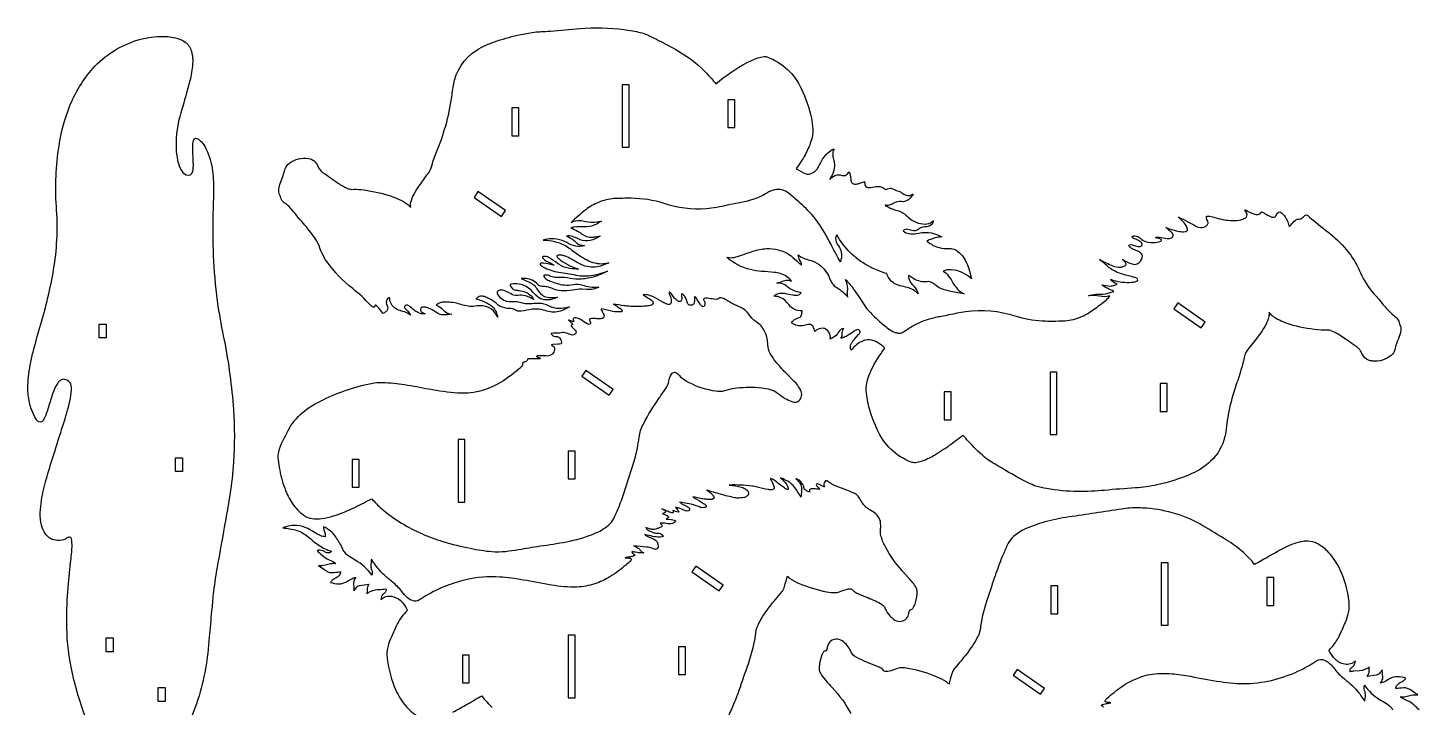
# Model space of a CAD drawing. Extents: x -154 to 462, y -505 to 129.
# Drawn here: x -154 to 447, y -165 to 129 of the extents above; entities that cross this region are included whole.
import ezdxf

# ---------------------------------------------------------------- set-up
doc = ezdxf.new("R2010")
doc.units = 0
doc.header["$MEASUREMENT"] = 0
doc.layers.get('0').update_dxf_attribs({"linetype": 'CONTINUOUS'})

msp = doc.modelspace()

# ---------------------------------------------------------------- linework, layer by layer
for points in [[(164.9, 56.82, -0.077275), (154.26, 53.04), (148.33, 51.9, -0.037211), (139.12, 50.39, -0.100791), (121.02, 52.67, 0.073926), (106.79, 54.9, 0.014815), (99.44, 54.75, 0.08555), (92.69, 53.15, 0.065025), (87.12, 49.96, 0.022769), (83.87, 47.25, 0.003792), (80.76, 44.37, -0.153813), (84.67, 45.33, -0.028229), (86.99, 44.87, 0.071232), (91.97, 44.72, 0.020928), (93.95, 45.01, -0.040647), (90.55, 43.25, -0.109795), (86.53, 42.61, 0.04221), (82.15, 42.45, 0.020819), (80.7, 42.2, -0.007199), (83.6, 40.75, -0.046741), (85.63, 39.36, 0.182794), (89.91, 38.11, 0.035893), (91.98, 38.36, -0.010618), (93.35, 38.56, -0.094366), (88.97, 36.65, -0.134216), (84.76, 36.98, -0.0481), (82.72, 37.89, 0.081373), (80.07, 38.66, 0.071339), (78.77, 38.58, -0.12239), (82.66, 36.04, 0.161252), (85.58, 34.58, 0.02722), (86.62, 34.45, -0.114236), (82.78, 34.22, -0.083936), (78.97, 35.79, 0.174209), (70.11, 37.15, 0.014918), (68.7, 36.87, -0.044532), (73.68, 36.24, -0.088665), (79.9, 33.42, -0.022846), (82.35, 31.63, 0.054683), (88.48, 27.84, 0.146721), (95.75, 26.77, 0.029606), (97.12, 27.07, -0.064796), (92.17, 25.31, -0.167337), (85.04, 26.34, -0.005485), (80.89, 28.61, 0.024123), (78.27, 29.85, 0.033176), (76.9, 30.28, 0.089013), (75.12, 30.31, 0.170089), (74.67, 30.08, 0.22192), (74.65, 29.87, 0.137399), (75.31, 28.91, 0.055243), (79.39, 26.22, 0.041568), (82.82, 24.68, 0.022846), (84.03, 24.33, -0.037139), (80.12, 24.55, -0.110021), (75.59, 26.34, -0.005212), (72.08, 28.73, 0.048123), (70.52, 29.61, 0.114774), (69.34, 29.77, 0.03862), (68.69, 29.69, 0.313509), (68.4, 29.31, 0.171431), (68.47, 29.13, 0.089671), (70.21, 27.72, 0.010374), (73.23, 26.2, -0.081593), (73.42, 26.07, -0.035593), (72.43, 26.21, 0.01952), (68.92, 26.85, 0.070539), (67.64, 26.8, 0.451869), (67.42, 26.26, 0.097076), (67.58, 26.03, 0.058781), (68.73, 25.2, 0.081463), (75.55, 22.99, -0.022248), (82.86, 21.7, 0.093939), (90.18, 21.66, 0.024569), (93.37, 22.39, 0.010847), (96.5, 23.35, -0.020157), (91.73, 21.28, -0.066469), (86.04, 20.05, -0.065792), (82.87, 19.98, 0.003042), (77.78, 20.61, 0.042274), (74.28, 20.64, -0.059957), (73.14, 20.81, -0.015693), (71.15, 21.49, 0.11635), (69.44, 21.71, 0.453904), (68.98, 21.07, 0.163726), (70.27, 19.8, 0.04224), (72.32, 18.91, 0.007247), (75.28, 17.94, 0.130182), (82.54, 17.76, -0.122056), (85.32, 17.51, 0.098808), (92.8, 16.51, -0.125399), (87.61, 15.45), (85.41, 15.58, 0.060326), (81.47, 15.19, -0.062485), (76.43, 14.88, -0.087563), (72.8, 15.85, 0.017569), (71.03, 16.47, 0.074366), (68.91, 16.72, -0.20073), (66.34, 17.71, 0.199223), (61.31, 20.18, 0.024896), (59.15, 20.23), (62.7, 18.66, -0.17639), (66.28, 15.29, 0.083701), (68.21, 13.14, 0.115067), (70.56, 12.16, 0.07122), (73.53, 12.03, 0.016131), (74.95, 12.17, -0.138566), (69.65, 10.99, -0.11634), (66.99, 11.82, -0.033733), (66.55, 12.14, -0.036095), (63.46, 15.16, 0.161002), (58.27, 17.82, 0.088956), (55, 17.83, 0.112838), (54.45, 17.55, 0.147491), (54.56, 16.92, 0.23616), (56.76, 15.26, 0.023665), (58.33, 15.05, -0.043302), (61.09, 14.36, -0.097684), (63, 13.14, -0.049839), (64.71, 11.15, 0.054867), (61.03, 12.72, 0.108319), (57.75, 12.89, -0.140495), (55.46, 13.24, -0.008789), (53.06, 14.53, 0.096641), (50.47, 15.22, 0.218382), (48.92, 14.55, 0.249625), (48.82, 13.84, 0.156745), (50.63, 11.53, 0.184598), (55.3, 10.29, -0.120437), (59.67, 9.69, 0.077319), (62.17, 9.37, 0.014914), (65.78, 9.59, -0.112337), (70.06, 8.95, -0.009591), (72.24, 7.97, 0.115371), (76.57, 7.4, 0.044111), (80.03, 8.01, -0.032921), (76.91, 6.39, -0.076833), (73.96, 5.68, -0.070617), (71.11, 5.98, 0.004981), (67.93, 6.78, 0.087094), (64.02, 6.94, 0.010336), (59.25, 6.1, -0.089414), (57.62, 6.17, -0.093193), (56.8, 6.58, 0.145169), (54.9, 7.25, -0.019485), (53.29, 7.33, -0.055719), (50.23, 8.14, -0.092853), (49.27, 8.76, 0.075394), (45.29, 11.53, 0.034624), (43.31, 12.41, 0.104031), (41.67, 12.59, 0.128661), (40.58, 12.12, -0.006483), (39.61, 11.39, -0.050938), (44.12, 9.85, -0.075697), (46.78, 8.04, -0.095698), (48.32, 5.81, -0.044226), (49.07, 3.57, 0.062785), (47.18, 6.3, 0.162096), (43.31, 8.31, 0.082225), (40.04, 8.36, -0.048465), (37.05, 8.19, -0.055974), (34.03, 8.77, 0.047965), (28.22, 10.01, 0.063583), (24.99, 9.94, 0.102623), (23.01, 9.15, 0.044404), (22.48, 8.69, -0.129064), (24.85, 7.32, -0.004692), (25.87, 6.28, 0.150716), (29.18, 4.78, -0.037771), (25.44, 4.5, -0.131228), (23.04, 5.19, 0.045153), (19.89, 7.1, 0.046271), (17.79, 7.84, 0.121482), (16.44, 7.83, 0.561306), (15.98, 6.01, 0.081253), (16.61, 5.51, 0.031173), (17.68, 4.98, -0.164332), (14.54, 5.53, -0.051963), (12.88, 6.61, -0.026721), (10.9, 8.24, 0.141452), (9.8, 8.78, 0.222824), (8.98, 8.37, 0.170388), (8.7, 7.88, 0.213865), (8.88, 7.41, 0.041939), (9.56, 6.76, -0.045973), (10.93, 5.14, -0.030051), (11.33, 4.45, 0.085568), (8.73, 5.78, 0.0105), (6.21, 6.55, -0.123432), (4.13, 7.88, -0.173002), (2.42, 11.16, 0.019325), (2.31, 11.91, 0.281839), (2.16, 11.88, 0.405111), (0.98, 8.98, -0.036902), (1.39, 8.1, -0.104585), (1.47, 7.1, -0.18404), (0.7, 5.9, -0.03475), (-0.41, 5.14, 0.003764), (-2.76, 7.9, 0.014501), (-3.6, 8.78, 0.596695), (-3.99, 8.65, -0.128211), (-4.33, 7.9, 0.054321), (-4.87, 7.82, -0.101634), (-5.22, 8.07, -0.025411), (-6.16, 8.95, 0.041596), (-13.65, 15.86, -0.073389), (-24.73, 27.43, -0.040639), (-26.98, 31.31, -0.024731), (-28.02, 34.01, 0.062623), (-30.16, 37.96, 0.02328), (-34.89, 43.98, -0.005827), (-40.53, 50.64, 0.08364), (-43.21, 52.97, -0.157935), (-44.67, 54.94, 0.038349), (-45.44, 57.08, -0.096081), (-45.63, 58.34, -0.073742), (-45.14, 60.83), (-43.69, 64.79, 0.018659), (-42.96, 67.4, -0.162701), (-40.86, 70.21, -0.189484), (-32.81, 72.16, -0.261299), (-28.75, 68.83, 0.148558), (-26.64, 66.11, -0.00352), (-20.2, 61.59, 0.046817), (-15.85, 59.17, 0.088085), (-13.95, 58.74, -0.042163), (-10.13, 58.69, -0.043741), (1.48, 56.31, -0.024565), (6.17, 54.58, -0.048788), (9.79, 52.54, -0.059356), (11.43, 51, -0.108501), (11.72, 53.99, -0.060466), (13.36, 57.57, -0.028692), (15.76, 61.21, 0.009413), (19.36, 66.25, 0.100813), (20.85, 69.96, -0.035893), (21.89, 73.05, 0.031511), (26.12, 84.74, 0.037806), (28.96, 97.14, -0.003205), (29.88, 103.71, -0.216015), (39.81, 118.79, -0.069912), (48.82, 122.95, -0.021328), (59.07, 125.7, -0.023565), (65.66, 126.78, -0.013168), (67.66, 126.94, 0.00522), (71.88, 127.19, 0.003527), (84.52, 128.22, -0.053417), (103.72, 127.87, -0.025899), (110.85, 126.54, -0.055993), (114.88, 125.04, 0.001003), (122.32, 121.24, -0.031462), (131.98, 115.4, -0.060575), (141.44, 106.65, -0.010754), (143.33, 104.36, -0.046883), (156.88, 113.57, -0.04869), (162.19, 115.79, -0.081642), (164.89, 116.12, -0.063611), (165.57, 116, -0.198631), (180.32, 102.34, -0.058116), (184.69, 89.57, -0.035838), (185.3, 84.8, -0.089662), (184.48, 79.39, -0.045121), (181.96, 73.74, -0.036666), (178.03, 67.65, -0.023452), (179.23, 67.06), (181.27, 65.9, 0.222851), (184.52, 65.58, 0.14607), (186.88, 67.19, 0.054906), (187.77, 68.49, -0.012896), (189.52, 71.75, -0.13922), (194.46, 76.35, 0.158009), (193.97, 72.86, 0.009092), (194.46, 70.74, -0.050118), (194.65, 68.61, -0.097258), (193.91, 65.6, -0.051434), (192.46, 63.02, -0.089847), (195.09, 64.83, -0.183826), (197.85, 64.82, 0.243257), (199.74, 65.02, 0.081981), (200.97, 66.38, -0.071601), (201.45, 64.92, -0.007841), (201.76, 62.72, 0.156826), (202.33, 61.44, 0.125151), (202.88, 61.13, 0.111513), (204.41, 61.13, 0.051623), (206.08, 61.59, -0.00363), (207.7, 62.2, 0.106501), (208, 60.43, 0.164747), (208.66, 59.74, 0.150423), (210.38, 59.62, -0.041161), (213.56, 60.02, -0.200367), (216.6, 58.73, -0.054456), (218.68, 59.21, -0.131571), (220.32, 58.89, 0.027432), (221.38, 58.25, 0.053604), (222.45, 57.93, -0.084801), (223.77, 57.24, 0.083777), (225.71, 56.19, 0.174385), (227.87, 56.35, 0.042347), (228.65, 56.76, -0.089339), (226.85, 54.41, -0.210001), (223.65, 53.46, 0.161804), (220.07, 52.65, -0.093831), (218.28, 51.9, -0.090753), (216.52, 51.96, 0.09816), (221.76, 49.66, -0.144594), (226.56, 46.68, 0.181324), (233.85, 43.75, 0.170319), (236.81, 44.75, 0.052754), (237.4, 45.35, -0.34699), (235.58, 42.86, -0.049245), (233.54, 42.51, 0.025747), (232.24, 42.26, 0.13046), (231.02, 41.52, -0.248853), (228.12, 40.93), (226.45, 41.47, 0.302176), (224.37, 40.81, 0.155179), (226.93, 39.63, 0.065991), (229.31, 39.61, 0.003016), (232.57, 40.07, -0.117264), (237.87, 39.57, -0.039128), (241.14, 38.18, 0.029064), (238.22, 37.8, 0.036436), (236.64, 37.3, -0.008261), (234.59, 36.5, 0.08934), (238.79, 33.9, 0.101551), (243.27, 33.27, -0.036446), (245.44, 33.09, -0.14709), (248.75, 31.37, -0.071767), (250.73, 28.87, -0.069511), (253.14, 23.11, -0.024176), (253.84, 20.09, 0.181871), (245.12, 24.03, 0.107613), (241.72, 23.47, -0.093873), (244.03, 21.31, -0.029264), (246.03, 18.12, 0.074595), (248.63, 14.92, 0.069588), (250.67, 13.61, -0.013197), (244.07, 14.85, -0.024847), (241.28, 15.65, -0.079635), (238.79, 17.1, 0.043114), (237.19, 18.16, 0.024478), (235.45, 18.99, -0.173856), (229.73, 19.73, -0.039348), (226.61, 21.59, 0.210702), (228.3, 17.67, -0.10802), (230.54, 14.43, -0.030355), (230.78, 13.68, 0.121798), (226.17, 16.35, 0.015101), (222.98, 17.12, -0.06159), (220.66, 18, -0.122919), (218.35, 20.22, -0.053842), (217.23, 22.37, -0.02975), (211.33, 24.62, -0.139378), (196.88, 37.12, -0.01452), (195.62, 39.13, 0.242159), (195.44, 35.96, 0.052672), (196.39, 34.31, -0.204706), (197.53, 28.71, -0.029344), (197.21, 27.41, -0.01076), (193.57, 34.19, 0.005037), (190.34, 40.16, 0.061632), (183.88, 48.86, 0.031167), (177.57, 54.85, 0.004506), (174.83, 57.12, 0.22692), (168.74, 58.55, 0.063206), (166.76, 57.91, 0.010826)], [(228.82, -0.07, -0.060024), (236.33, 2.95, -0.026905), (241.62, 4.12, 0.006897), (248.62, 5.52, -0.11844), (270.24, 4.82, -0.007857), (274.16, 3.63, 0.061216), (285.97, 1.87, 0.012749), (289.01, 1.84, 0.008183), (294.34, 2, 0.089349), (301.41, 3.75, 0.051451), (305.79, 6.21, 0.005475), (310.96, 9.94, 0.04622), (313.09, 11.94, 0.026546), (313.72, 12.77, -0.139855), (309.3, 12.58, 0.096416), (304.43, 12.8, -0.049389), (307.52, 13.41, -0.020222), (309.81, 13.46, 0.067289), (313.46, 14.02, 0.014755), (315.39, 14.66, 0.058169), (314.82, 14.99, -0.039004), (311.79, 16.42, -0.043862), (310.22, 17.57, 0.065993), (313.76, 16.99, 0.087476), (315.87, 17.34, 0.025119), (316.87, 17.74, -0.067805), (314.58, 19.28, -0.031887), (313.94, 19.94, 0.018933), (316.22, 19.21, 0.088966), (324, 18.7, 0.05601), (325.31, 19.07, 0.243836), (325.8, 19.61, 0.265565), (325.51, 20.2, 0.077446), (324.41, 20.72, -0.005665), (319.3, 22.05, -0.069675), (314.15, 24.39, -0.023655), (313.44, 24.92, -0.004476), (309.29, 28.48, 0.043569), (314.99, 25.74, 0.087447), (318.18, 25.15, 0.146581), (320.51, 25.9, 0.170707), (320.76, 26.34, 0.114467), (320.73, 26.57, 0.107319), (320, 27.6, -0.04766), (319.15, 28.53, 0.066227), (323.31, 26.53, 0.174071), (325.54, 26.57, 0.214738), (327.74, 29.33, 0.288221), (326.98, 31.35, 0.073325), (326.07, 31.91, -0.014117), (323.84, 32.83, -0.085914), (322.27, 33.92, -0.162588), (321.98, 34.48, -0.318745), (322.21, 34.81, -0.128668), (323.32, 34.79, 0.008318), (325.36, 34.15, 0.159993), (327.21, 34.28, 0.2165), (327.65, 34.8, 0.2165), (327.54, 35.47, 0.132081), (326.6, 36.4, 0.032329), (324.35, 37.41, -0.154477), (323.43, 38.16, -0.348708), (323.53, 38.51, -0.119073), (323.89, 38.66, -0.186777), (326.43, 37.99, -0.02424), (327.5, 37.1, 0.130276), (330.28, 35.95, 0.086555), (334.73, 36.03, 0.079177), (335.8, 36.43, 0.209395), (336.05, 36.76, 0.239368), (335.91, 37.03, 0.058866), (335.3, 37.36, 0.019507), (333.69, 37.83, -0.098528), (333.43, 37.96, -0.344696), (333.45, 38.02, -0.099099), (335.05, 38.07, 0.019901), (338.53, 37.56, 0.117073), (340.38, 37.81, 0.234639), (341.1, 38.7, 0.197123), (340.82, 39.65, 0.052399), (339.93, 40.62, 0.007678), (337.94, 42.27, 0.04953), (343.84, 40.58, 0.071504), (346.23, 40.49, 0.145696), (347.05, 40.82, 0.235866), (347.26, 41.56, 0.09077), (346.59, 43.27, 0.066468), (345.06, 45.21, 0.028314), (343.21, 46.82, -0.020164), (347.46, 44.79, 0.00905), (350.84, 42.92, 0.140381), (353.77, 42.32, 0.218804), (356.01, 43.63, 0.068975), (356.21, 44.05, 0.15262), (356.24, 44.33, -0.004455), (355.54, 46.28, -0.221828), (355.58, 47.06, -0.196113), (355.98, 47.22, -0.064343), (356.92, 47.14, -0.026667), (359.18, 46.54, 0.066542), (366.89, 45.27, 0.058194), (370.3, 45.59, 0.066773), (372.17, 46.33, 0.053432), (372.74, 46.77, 0.231168), (373.03, 47.86, 0.102203), (372.19, 49.62, -0.134893), (372.08, 49.91), (372.11, 49.93, -0.090673), (372.47, 49.8, 0.059624), (375.95, 48.17, 0.067075), (377.78, 47.89, 0.123993), (378.77, 48.2, 0.247417), (379.13, 48.99, -0.229889), (379.17, 49.07, -0.229889), (379.26, 49.1, -0.072169), (380.65, 48.37, 0.037548), (383.22, 46.97, 0.069865), (384.38, 46.69, 0.294519), (385.55, 47.36, -0.04308), (386.44, 48.8, -0.401215), (387.44, 48.94, -0.145711), (390.41, 45.24, -0.036201), (391.17, 43.06, 0.159044), (391.37, 42.75, 0.243184), (391.43, 42.76, 0.068466), (391.93, 43.26, -0.050308), (393.81, 45.36, -0.146785), (395.09, 45.95, 0.090196), (396.05, 46, 0.075969), (396.55, 46.23, 0.029519), (398.01, 47.41, -0.17636), (398.8, 47.72, -0.128248), (399.15, 47.6, 0.015214), (406.97, 41.17, -0.007968), (411, 37.84, -0.064925), (418.68, 29.07, -0.042601), (422.09, 22.68, 0.082686), (427.92, 13.65, -0.012009), (431.93, 8.89, 0.024761), (435.3, 5.25, 0.033993), (437.38, 3.53, -0.154704), (438.6, 1.73, 0.043632), (439.38, -0.42, -0.080145), (439.54, -1.52, -0.081761), (438.96, -4.34, -0.001832), (437.65, -7.93, 0.030208), (436.9, -10.62, -0.139873), (435.37, -12.99, -0.111014), (431.64, -15, -0.105465), (427.21, -15.48, -0.054794), (425.54, -15.07, -0.174306), (422.92, -12.62, 0.010466), (422.14, -11.04, 0.083938), (421.39, -10.09, 0.019196), (420.15, -9.11, 0.002911), (416.88, -6.86, 0.030588), (411.78, -3.47, 0.052568), (408.91, -2.21, 0.10082), (407.44, -2.08, -0.042068), (405.08, -2.12, -0.043879), (392.95, -0.01, -0.046563), (386.22, 2.56, -0.052273), (384.04, 4.03, -0.0785), (382.67, 5.69, -0.062835), (382.48, 3.91, -0.062242), (381.28, 0.49, -0.042795), (379.01, -3.22, -0.010913), (374.32, -9.22, 0.039162), (372.58, -11.74, 0.086462), (371.85, -13.86, -0.02138), (370.18, -20.07, -0.003614), (367.77, -27.49, 0.033184), (364.91, -38.63, 0.013673), (364.18, -43.65, -0.018991), (363.46, -48.05, -0.153249), (357.28, -58.74, -0.086144), (349.22, -64.06, -0.048038), (334.14, -68.98, -0.039046), (324.72, -70.26, 0.008145), (311.45, -71.33, -0.020962), (299.83, -71.83, -0.042897), (286.39, -70.55, -0.018722), (281.75, -69.48, -0.048142), (278.45, -68.09, -0.019077), (268.95, -62.87, 0.001032), (262.46, -59.06, -0.043197), (259.53, -56.95, -0.030113), (252.49, -50.05, -0.012571), (250.36, -47.55, -0.002815), (244.32, -52.01, -0.021314), (237.48, -56.42, -0.047162), (232.19, -58.87, -0.050786), (229.76, -59.39, -0.052064), (228.52, -59.34, -0.046848), (227.89, -59.18, -0.198745), (213.1, -45.02, -0.010922), (210.74, -38.98, -0.041752), (208.73, -31.29, -0.038533), (208.41, -27.19, -0.085414), (209.5, -21.89, -0.063073), (214.79, -12.13, -0.013881), (216.44, -9.93, 0.07033), (213.32, -7.39, 0.106415), (209.86, -6.31, 0.137204), (206.21, -7.1, 0.070326), (203.69, -8.85, 0.03528), (201.85, -10.8, -0.214482), (201.8, -8.31, -0.056294), (202.42, -7.17, -0.029293), (203.24, -6.11), (205.11, -4.03, 0.095739), (205.76, -2.98, 0.361508), (205.38, -2.11, 0.062296), (204.77, -1.86, 0.097329), (203.24, -2.53, -0.015363), (200.18, -4.51, -0.055436), (198.1, -5.39, -0.027), (197.4, -5.55, 0.229076), (198.02, -3.69, -0.20886), (198.66, -1.4, 0.204583), (196.77, -2.44, -0.01701), (195.83, -3.83, -0.107431), (193.68, -5.5, -0.022426), (192.78, -5.91, 0.218715), (192.29, -3.02, 0.242778), (189.42, -1.26, 0.171232), (186.8, -2.15, 0.034254), (186.16, -2.69, 0.081289), (185.38, -0.51, 0.25792), (183.96, 0.39, 0.078083), (182.67, 0.22, -0.053326), (180.15, -0.22, -0.16523), (176.11, 1.06, -0.175657), (178.01, 2.82, 0.005145), (179.37, 3.33, 0.236793), (180.48, 4.66, 0.068717), (180.63, 6.27, -0.102193), (177.37, 6.88, -0.091661), (175.67, 8.05, -0.024354), (174.09, 9.9, 0.156728), (170.46, 12.29, 0.053509), (168.49, 12.66, -0.192673), (171.84, 13.89, -0.043553), (173.32, 13.78, -0.010002), (176.63, 13.13, 0.086102), (178.69, 13.04, 0.218087), (180.26, 14.08, -0.046167), (176.88, 15.06, -0.090848), (173.81, 17.05, 0.149532), (171.24, 18.18, 0.026028), (169.78, 18.29, 0.07783), (172.59, 19.21, -0.161023), (175.01, 19.45, -0.037766), (176.14, 19.11, 0.165958), (171.24, 22.35, 0.039609), (168.61, 22.87, 0.008312), (163.12, 23.32, -0.030816), (158.33, 24.06, -0.124774), (148.08, 29.46, 0.102599), (150.44, 29.27, 0.05696), (153.56, 30, -0.005446), (159.35, 32.03, -0.063267), (165.33, 33.18, -0.07925), (170.36, 32.6, -0.027942), (173.3, 31.6, -0.072777), (175.87, 30.02, -0.014963), (179.12, 27.17, 0.011762), (180.44, 26.05, 0.165033), (179.84, 27.89, -0.068669), (179.11, 29.68, -0.044831), (179.02, 30.49, 0.102565), (181.36, 29, 0.031077), (183.95, 28.17, -0.08323), (188, 26.34, -0.090544), (190.84, 23.42, -0.04834), (192.54, 20.4), (193.23, 18.78, 0.111776), (194.6, 17.13, 0.01406), (196.91, 15.48, -0.0413), (199.52, 13.31, -0.027196), (200.48, 12.21, -0.080142), (200.4, 15.55, 0.081198), (200.15, 17.58, 0.019253), (199.42, 19.83, -0.036203), (203.37, 15.05, -0.018061), (207.73, 8.4, 0.066101), (209.76, 5.96, 0.010585), (214.3, 1.53, 0.032776), (218.61, -1.9, 0.067084), (221.25, -3.2, 0.097391), (223.15, -3.38, 0.105543), (224.47, -2.85, -0.019666)], [(60.71, -15.89, 0.082345), (59.94, -16.15, 0.086341), (59.74, -16.33, -0.03195), (59.82, -16.89, -0.15054), (59.45, -17.74, -0.059846), (58.45, -18.73, -0.050654), (49.01, -25.44, -0.142312), (31.88, -29.33, -0.026048), (19.32, -27.63, 0.005153), (8.79, -25.71, 0.031575), (-0.66, -24.84, 0.046782), (-5.63, -25.22, 0.071025), (-27.94, -33, 0.057472), (-36.53, -38.84, 0.060882), (-40.37, -43.22, 0.028586), (-41.13, -44.54, -0.003012), (-44.51, -51.16, 0.097685), (-45.96, -56.04, 0.045518), (-45.9, -58.08, 0.005908), (-45.19, -62.58, 0.047138), (-42.63, -71.48, 0.055653), (-39.27, -77.66, 0.102248), (-33.99, -82.56, 0.115963), (-30.15, -83.65, 0.053288), (-27.2, -83.54, 0.043687), (-22.01, -82.39, 0.039482), (-12.71, -78.67, 0.006056), (-5.38, -74.92, 0.048261), (-1.23, -79.21, 0.043376), (7.53, -85.49, 0.064583), (25.35, -93.42, 0.027031), (37.26, -96.35, 0.032606), (46.53, -97.78, 0.043967), (52.41, -97.68, 0.013078), (58, -96.89, -0.004053), (67.4, -95.36, 0.015326), (78.78, -93.56, 0.044972), (90.68, -90.07, 0.076826), (96.9, -86.44, 0.093593), (99.27, -83.44, 0.007772), (101.53, -78.34, 0.018314), (104.07, -71.31, 0.001774), (107.51, -60.52, 0.02484), (109.45, -53.09, 0.018656), (110.17, -48.43, -0.086151), (112.05, -42.65, -0.031181), (118.93, -31.38, -0.020224), (121.8, -27.29, 0.105478), (123.02, -24.08, -0.085597), (124.15, -21.05, -0.14193), (125.01, -20.33, -0.198388), (126.19, -20.48, -0.049809), (126.65, -20.79, -0.019512), (127.93, -22.05, 0.068605), (131.7, -24.66, 0.088386), (143.37, -28.33, 0.043529), (146.24, -28.4, 0.070038), (148.36, -27.88, -0.049937), (152.42, -27.07, -0.059276), (163.22, -26.99, -0.03501), (166.87, -27.71, -0.088536), (170.06, -29.28, 0.016445), (173.32, -31.56, 0.04828), (176.2, -32.97, 0.121653), (178.21, -33.18, 0.229564), (180.07, -31.68, 0.183065), (180.38, -29.11, 0.0741), (179.66, -27.32, 0.059793), (177.41, -24.37), (173.5, -20.46, -0.021301), (169.31, -15.74, -0.039028), (166.9, -12.11, -0.112701), (165.84, -8.46, 0.094458), (164.74, -3.08, 0.125859), (161.45, 1.13, 0.014312), (159.9, 2.21, -0.049645), (158.99, 3.07), (157.06, 5.52, 0.144458), (152.72, 8.32, -0.031789), (150.95, 9.14, -0.003191), (147.52, 11.13, 0.05546), (145.7, 11.9, 0.160501), (144.94, 11.84, 0.061987), (144.51, 11.48, -0.147627), (143.85, 11.24, -0.070873), (142.47, 11.27, 0.014596), (139.61, 11.71, 0.094941), (138.28, 11.55, 0.390917), (138.07, 11.09, 0.008493), (138.5, 10.3, -0.202589), (138.5, 8.51, -0.083427), (138.24, 8.11, -0.345496), (137.58, 8.09, -0.091209), (136.54, 9.19, -0.016832), (134.96, 11.69, 0.075832), (134.4, 12.35), (134.31, 12.39, 0.233552), (134.24, 12.36, 0.124737), (134.16, 12.13), (134.1, 10.52, -0.059935), (133.84, 9.36, -0.25689), (133.08, 8.78, -0.058485), (132.19, 8.69, -0.249686), (131.28, 9.32, -0.068745), (130.83, 10.61, 0.066175), (129.97, 12.45, 0.04358), (129.09, 13.39, 0.060807), (128.74, 13.64, 0.472878), (128.47, 13.46, 0.075649), (128.47, 13.23, -0.09495), (128.58, 10.97, -0.42237), (127.38, 10.26, -0.105338), (126.17, 11.1, -0.032003), (125.56, 11.77), (123.99, 13.78, 0.093521), (123.45, 14.26), (123.31, 14.31, 0.369649), (123.2, 14.26, 0.174259), (123.25, 13.68, -0.047028), (124.05, 11.26, -0.116147), (124.03, 9.85, -0.11153), (123.61, 9.12, -0.202069), (122.99, 8.96, -0.084558), (122.27, 9.12, -0.053131), (120.42, 10.02, 0.015004), (116.38, 12.26, 0.062945), (113.65, 13.15, 0.053592), (112.06, 13.25, 0.319479), (111.96, 13.17, 0.319479), (112.01, 13.05, 0.048027), (113.38, 12.26, -0.04057), (115.48, 10.9, -0.106961), (116.2, 10, -0.328241), (115.98, 9.09, -0.125666), (115.43, 8.77, -0.067799), (113.36, 8.32, -0.03762), (105.83, 8.24, -0.012315), (103.87, 8.44, -0.007331), (98.99, 9.2, -0.035142), (101.83, 7.44, -0.057449), (102.76, 6.54, -0.469217), (102.6, 5.89, -0.116414), (102.36, 5.81, -0.064152), (98.88, 6.04, -0.0102), (93.98, 7.07, 0.204969), (93.76, 7.03, 0.222352), (93.89, 6.5, -0.036978), (94.87, 4.72, -0.170886), (94.98, 3.63, -0.225008), (94.33, 3, -0.100037), (92.54, 2.8, 0.010378), (90.11, 2.94, 0.080012), (89.01, 2.78, 0.384132), (88.76, 2.33, 0.117039), (89.1, 1.61, -0.171824), (89.2, 0.81, -0.34074), (88.53, 0.4, -0.109843), (87.76, 0.64, -0.018226), (84.85, 2.52, 0.052653), (83.57, 3.13, 0.102638), (82.28, 3.24, 0.562249), (81.89, 2.02, -0.372339), (81.91, 1.63, -0.200858), (81.8, 1.59, -0.106497), (81.12, 1.75, 0.020512), (80.26, 2.08, 0.103659), (79.64, 2.28, 0.083411), (79.94, 1.98, -0.031762), (81.08, 1.03, -0.099193), (81.42, 0.5, -0.214829), (81.37, 0.3, -0.101441), (80.95, 0.09, 0.447802), (80.85, -0.21, 0.085706), (81.43, -0.91, -0.03302), (82.56, -2.16, -0.13302), (82.91, -3.06, -0.232017), (82.62, -3.66, -0.244308), (80.78, -4.14, -0.070196), (79.24, -3.53, 0.134645), (77.09, -3.12, -0.040828), (74.57, -3.41, 0.01867), (72.44, -3.49, 0.138724), (72.12, -3.6, 0.294696), (72.25, -3.78, -0.108199), (72.81, -4.39, 0.222845), (73.86, -4.87), (74.6, -4.81, -0.212445), (75.76, -5.37, -0.162122), (76.64, -7.43, -0.309854), (76.38, -7.94, -0.076555), (75.12, -8.2), (72.84, -8.35, 0.046575), (72.42, -8.45, 0.190092), (72.34, -8.52, 0.18074), (72.52, -8.7, -0.375641), (73.66, -10.44, -0.395659), (70.46, -13.28, 0.019802), (68.25, -13.24, 0.021501), (66.47, -13.2, 0.057296), (65.79, -13.33, 0.330216), (65.9, -13.45, 0.078164), (66.45, -13.71, 0.015068), (67.24, -14.05, -0.16683), (67.51, -14.31, -0.193703), (67.38, -14.42, -0.056802), (66.06, -14.53, 0.002703), (62.02, -14.49, -0.281705), (61.2, -15.7, -0.064439)]]:
    msp.add_lwpolyline(points, format="xyb", close=True)
for points in [[(-129.21, -169.26, -0.039625), (-135.41, -147.66, -0.049476), (-137.27, -128.33, -0.022444), (-136.63, -113.23, -0.00779), (-135.43, -100.98, 0.008034), (-135.02, -96.78, 0.042821), (-135.11, -92.85, 0.128874), (-135.54, -91.76, 0.269743), (-136.35, -91.52, 0.103055), (-137.15, -91.87, 0.013564), (-137.83, -92.38, -0.093815), (-141.38, -92.99, -0.235984), (-146.47, -90.16, -0.090643), (-148.16, -86.44, -0.071947), (-148.73, -81, -0.031646), (-148.19, -75.63, -0.029056), (-146.18, -66.59, -0.009413), (-143.01, -56.24, -0.004131), (-138.79, -42.97, 0.019777), (-135.92, -32.73, 0.045657), (-135.23, -27.95, 0.043946), (-135.35, -26.05, 0.09576), (-135.89, -24.75, 0.168259), (-138.18, -23.36, 0.217439), (-140.18, -23.92, 0.081522), (-141.29, -25.15, 0.052266), (-142.73, -27.89, 0.020404), (-143.77, -30.83, 0.005948), (-145.65, -36.84, -0.046261), (-147.2, -40.61, -0.133099), (-148.24, -41.76, -0.258398), (-149.31, -41.74, -0.109508), (-150.45, -40.61, -0.093284), (-153.56, -32.49, -0.054545), (-154.09, -26.08, -0.040254), (-152.8, -15.85, -0.014195), (-151.51, -10.25, -0.008575), (-148.16, 1.54, 0.031501), (-142.68, 25.73, 0.058313), (-141.76, 51.38, -0.053062), (-140.62, 77.51, -0.054235), (-136.08, 94.56, -0.088599), (-125.95, 111.05, -0.139104), (-106.36, 123.32, -0.05795), (-97.1, 124.83, -0.056104), (-90.32, 124.31, -0.101363), (-86.11, 122.43, -0.159217), (-83.4, 118.52, -0.079945), (-82.81, 114.48, -0.028165), (-82.93, 112.05, -0.037801), (-84.28, 104.77, -0.003663), (-88.44, 90.07, 0.082299), (-89.9, 75.31, 0.04191), (-89.02, 69.95, 0.098123), (-87.11, 66.09, 0.316092), (-83.76, 65.1, 0.201062), (-83.01, 65.86, 0.080538), (-82.61, 67.46, 0.037715), (-82.56, 70.34, -0.009499), (-82.8, 77.43, -0.054076), (-82.51, 79.82, -0.103436), (-82.07, 80.59, -0.289983), (-81.05, 80.78, -0.046971), (-80.29, 80.42, -0.071236), (-78.61, 78.78, -0.068005), (-76.56, 75.28, -0.075388), (-74.11, 65.57, -0.033942), (-73.81, 56.19), (-74.09, 47.1, 0.04212), (-71.88, 8.24, 0.016166), (-69.2, -6.42, -0.031201), (-65.2, -36.36, -0.032379), (-65.14, -59.15, -0.022818), (-66.73, -73.11, -0.00812), (-68.55, -83.76, 0.001249), (-72.39, -105.3, 0.01376), (-73.95, -116.19, 0.005182), (-74.62, -123.48, 0.005052), (-75.68, -134.82, -0.060313), (-80.54, -161.71, -0.046615), (-86.75, -176.44, -0.05196)], [(149.14, -168.37, 0.003123), (151.64, -162.65, 0.020133), (152.96, -159.16, -0.002128), (157.09, -147.26, 0.018421), (159.48, -139.19, 0.019185), (160.53, -134.05, -0.018648), (160.97, -131.17, -0.051371), (161.46, -129.75, -0.037378), (164.4, -124.67, -0.023851), (169.14, -118.45, -0.009852), (172, -115.11, 0.073375), (172.65, -114, 0.034553), (173.4, -111.72, -0.026228), (174.42, -108.4, 0.132925), (174.91, -109.07, 0.039108), (175.42, -109.47, 0.049597), (179.35, -111.52, 0.051375), (191.27, -115.16, 0.048939), (195.12, -115.53, 0.06389), (196.46, -115.3, -0.039626), (200.26, -114.02, -0.090769), (201.73, -113.94, -0.211409), (202.85, -114.74, 0.098458), (203, -114.95, 0.061397), (204.74, -115.94, -0.003069), (211.57, -118.75, -0.025073), (214.59, -120.26, -0.069579), (216, -121.34, -0.103534), (216.41, -122.1, 0.1284), (220.13, -126.96, 0.159147), (223.02, -127.97, 0.344923), (226.69, -125, -0.024996), (227.1, -123.5, -0.199538), (227.67, -122.81, 0.163075), (228.39, -122.48, 0.061953), (228.71, -122.1, 0.069824), (229.67, -119.9, 0.082306), (230.37, -114.76, 0.047559), (230.23, -113.92, 0.061785), (229.97, -113.37, 0.051087), (226.88, -109.27), (223.87, -106.04, -0.054219), (216.8, -96.04, -0.048917), (214.88, -91.46, -0.061294), (214.49, -89, -0.032725), (214.64, -87.35, 0.095818), (214.29, -84, 0.144382), (212.51, -81.48, 0.050689), (210.23, -79.95, -0.03778), (208.25, -78.52, -0.063981), (206.93, -76.98, 0.002457), (205.45, -74.65, 0.059957), (204.2, -73.18, 0.071196), (202.77, -72.34, 0.015598), (199.97, -71.31, 0.003317), (195.37, -69.53, -0.068247), (191.77, -67.49, 0.140986), (191.26, -67.14, 0.219461), (190.83, -67.24, 0.314452), (190.08, -69.14, 0.083699), (190.31, -69.64, -0.27234), (190.31, -69.8, -0.256875), (190.24, -69.82, -0.056413), (188.9, -69.19, 0.020485), (187.68, -68.62, 0.057873), (187.09, -68.5, 0.28392), (186.79, -68.99, 0.157772), (187.09, -69.55, 0.028303), (187.95, -70.31, -0.088738), (188.27, -70.66, -0.374939), (188.23, -70.79, -0.108576), (187.51, -70.83, 0.027385), (185.1, -70.63, 0.092985), (184.12, -70.81, 0.359122), (183.82, -71.42, 0.017581), (184.02, -72.11, -0.023954), (182.56, -71.58, -0.127415), (181.73, -70.94, -0.122742), (181.48, -70.09, 0.109031), (180.98, -68.77, 0.110401), (179.15, -66.82, 0.093667), (177.92, -66.32, -0.066918), (179.54, -67.94, -0.126769), (180.36, -70.09, -0.043127), (180.31, -73.15, -0.060651), (180.06, -74.2, 0.038289), (177.47, -70.07, 0.098612), (174.44, -67.41, 0.008085), (171.76, -66.05, 0.067276), (171.37, -65.96, -0.041285), (173.77, -68.47, -0.092868), (174.54, -69.96, -0.055335), (174.65, -70.69, -0.57281), (174.21, -70.95, -0.076759), (173.03, -70.28, 0.013057), (171.35, -69.06, 0.004919), (169.08, -67.25, 0.063904), (167.36, -66.29, 0.061873), (167.01, -66.21, 0.463224), (166.94, -66.3, 0.054751), (167.4, -67.19, -0.058513), (168.6, -69.96, -0.433034), (168.06, -70.98, -0.097951), (166.09, -71, -0.011897), (161.19, -69.93, 0.019995), (158.96, -69.49, 0.040895), (149.17, -69.03, -0.033647), (154.45, -69.99, -0.080578), (156.53, -70.91, -0.214232), (157.53, -72.5, -0.281608), (156.83, -73.87, -0.115371), (155.47, -74.42, -0.056117), (152.65, -74.64, -0.03448), (151.54, -74.51, -0.022702), (145.42, -73.01, -0.001426), (139.37, -71.22, -0.035181), (141.34, -72.71, -0.035614), (142.26, -73.68, -0.145757), (142.61, -74.53, -0.267594), (142.28, -75.04, -0.104965), (141.29, -75.28, -0.050353), (139.27, -75.2, -0.018117), (137.31, -74.93, -0.009881), (133.45, -74.12, 0.042433), (134.43, -74.8, -0.008818), (138.1, -76.94, -0.061206), (139.07, -77.73, -0.089853), (139.27, -78.11, -0.274847), (139.13, -78.45, -0.1213), (138.13, -78.77), (137.06, -78.83, 0.069345), (130.99, -77, -0.006492), (127.72, -76.45, 0.030718), (128.7, -77.09, -0.002346), (131.01, -78.37, -0.084085), (131.94, -79.15, -0.466609), (131.59, -80.16, -0.15354), (130.74, -80.24, -0.054313), (130.25, -80.11, -0.00554), (127.53, -79.05, 0.085365), (125.95, -78.74, -0.018522), (127.04, -80.03, -0.051229), (127.31, -80.51, -0.481999), (127.17, -80.75, -0.09259), (125.94, -80.47, 0.011901), (124.75, -80, -0.112707), (124.98, -80.7, -0.423502), (124.59, -81.03, -0.088119), (123.91, -80.93, -0.028039), (121.96, -80.13, 0.010223), (120.03, -79.26, -0.092817), (121.45, -80.21, -0.381737), (121.46, -80.88, -0.118381), (120.35, -81.37), (121.87, -81.99, -0.093922), (122.81, -82.58, -0.459724), (122.76, -83.25, -0.101881), (121.82, -83.74), (124.08, -83.97, -0.030209), (125.38, -84.21, -0.160547), (125.86, -84.51, -0.309309), (125.79, -84.86, -0.216388), (123.29, -85.81, -0.009221), (120.65, -85.48, 0.065613), (119.34, -85.56, -0.108762), (120.06, -86.29, -0.200371), (120.08, -86.77, -0.133326), (119.6, -87.21, -0.057301), (118.61, -87.62, 0.016793), (117.36, -88.13, -0.092747), (116.34, -88.25, -0.049995), (114.74, -87.96, -0.004888), (113.03, -87.45, 0.106088), (113.97, -88.42, 0.094239), (116.62, -89.66, 0.050529), (118.25, -89.79, -0.07361), (119.4, -90.03, -0.082687), (120.15, -90.59, -0.010582), (120.79, -91.27, -0.077741), (119.49, -91.52, -0.044413), (117, -91.35, -0.023398), (113.56, -90.63, 0.014977), (112.68, -90.42, 0.115078), (112.79, -90.58, 0.073282), (113.95, -91.24), (116.45, -92.27, -0.301534), (118.45, -95.54, -0.321555), (117.53, -96.75, -0.075535), (116.94, -96.83, 0.094365), (113.37, -95.81, -0.01165), (107.82, -95.33, -0.088339), (109.84, -96.25, -0.08287), (110.76, -97.3, 0.14825), (112.23, -98.32, -0.069564), (109.88, -98.27, -0.006891), (107.68, -97.9, 0.05626), (107.12, -97.9, 0.403106), (107.07, -98.05, 0.08615), (107.7, -98.74, -0.008061), (108.43, -99.33, -0.102579), (108.27, -99.51, -0.100159), (107.29, -99.89, -0.020424), (105.76, -100.16, 0.024961), (104.22, -100.44, -0.032071), (106.29, -100.69, -0.179441), (106.73, -100.96, -0.231994), (106.76, -101.29, -0.097619), (106.28, -102.01, -0.027104), (104.48, -103.6, -0.04281), (97.53, -108.69, -0.048742), (91.03, -111.72, -0.072726), (83.3, -113.11, -0.034422), (77.77, -112.98, -0.018612), (72.27, -112.28, -0.002502), (60.07, -110.07, 0.024851), (49.91, -108.8, 0.073594), (35.34, -110.01, 0.084372), (16.89, -117.58, 0.004801), (15.28, -118.67, -0.232535), (12.17, -118.96, -0.087501), (10.07, -117.72, -0.05935), (7.59, -115.04, 0.061373), (3.58, -110.99, -0.019107), (0.05, -108.01, -0.05374), (-4.27, -102.93, -0.011316), (-5.5, -101.08, 0.047441), (-5.81, -103.84, 0.088427), (-5.43, -105.8, -0.091534), (-5.25, -106.9, -0.04067), (-5.36, -108.02, 0.108707), (-12.52, -101.51, -0.009552), (-15.75, -99.53, -0.094448), (-17.1, -98.11, -0.034766), (-18.21, -96.11, 0.040478), (-20.98, -91.36, 0.132366), (-26.29, -87.04, 0.103916), (-26.15, -88.38, -0.041564), (-25.59, -90.17, -0.065095), (-25.52, -91.37, -0.092185), (-27.64, -90.87, -0.032118), (-30.22, -89.48, 0.00364), (-33.09, -87.86, 0.19715), (-42.52, -87.06, 0.025181), (-43.83, -87.53, -0.057412), (-37.83, -88.65, -0.0904), (-33.03, -91.27, -0.004543), (-30.17, -93.68, 0.070352), (-24.85, -96.93, 0.007983), (-22.87, -97.71, -0.281215), (-24.47, -98.39, -0.073444), (-25.82, -97.79, 0.13587), (-28.4, -97.21, 0.044658), (-29.02, -97.32, 0.013845), (-26.9, -99.39, 0.083432), (-23.8, -101.33, -0.064705), (-20.87, -103.04, 0.090431), (-23.23, -103.12, 0.012523), (-25.56, -103.69, -0.097621), (-28.46, -103.85), (-25.68, -105.72, 0.024314), (-24.41, -106.48, 0.122403), (-22.62, -106.86, 0.033679), (-21.59, -106.78, -0.017236), (-18.9, -106.57, -0.118203), (-19.48, -108.07, -0.100563), (-20.75, -109.13, 0.039391), (-22.33, -110.03, 0.099717), (-23.3, -111.13, 0.06507), (-19.63, -111.71, 0.130382), (-16.28, -110.83, -0.026502), (-14.03, -109.51, -0.069949), (-12.27, -108.97, 0.247945), (-13.24, -112.31, -0.076717), (-13.13, -114.69), (-11.92, -113.19, -0.174205), (-10.77, -112.48, 0.001666), (-6.54, -111.85, 0.06913), (-7.28, -113.1, 0.116379), (-7.44, -114.42, -0.087092), (-7.53, -115.85, -0.151257), (-2.37, -114.16, 0.037202), (0.74, -113.86, -0.100509), (0.74, -114.91, -0.182452), (-0.05, -115.86, 0.190168), (-1.32, -117.71, 0.045906), (-1.44, -118.47, -0.235485), (3.09, -117.11, -0.152145), (6.96, -118.95, -0.075171), (9.62, -122.32, -0.092613), (9.92, -123.16), (9.9, -123.2, 0.069677), (5.73, -128.86, 0.019676), (2.32, -136.54, 0.070481), (1.18, -141.61, 0.050387), (1.29, -144.08, 0.074492), (5.01, -157.68, 0.070878), (9.57, -164.85, 0.092873), (15.37, -169.38, 0.137871)], [(447.45, -166.25, 0.015461), (445.33, -164.18, 0.086539), (442.24, -162.25, -0.028526), (440.18, -161.16, -0.030209), (439.3, -160.52, 0.092197), (441.66, -160.45, 0.01218), (443.99, -159.87, -0.097495), (446.89, -159.72, 0.001857), (443.81, -157.65, 0.046288), (442.41, -156.91, 0.101322), (440.7, -156.72, -0.014131), (437.32, -157, -0.118678), (437.9, -155.5, -0.100279), (439.18, -154.44, 0.039328), (440.75, -153.54, 0.099792), (441.73, -152.43, 0.064308), (438.07, -151.85, 0.130332), (434.7, -152.73, -0.026602), (432.46, -154.05, -0.069849), (430.7, -154.59, 0.117284), (431.7, -152.75, 0.090338), (431.72, -151.84, -0.016769), (431.5, -149.73, -0.047039), (431.56, -148.88, -0.015675), (430.1, -150.64, -0.1102), (429.56, -150.97, -0.053577), (428.93, -151.13), (424.97, -151.71, 0.082179), (425.76, -150.32, 0.062557), (425.87, -149.73, -0.008969), (425.86, -148.22, -0.054732), (425.96, -147.72, -0.12917), (421.69, -149.34), (419.24, -149.5, 0.021914), (417.68, -149.71, -0.100065), (417.69, -148.66, -0.182452), (418.48, -147.71, 0.19003), (419.74, -145.85, 0.046813), (419.87, -145.1, -0.237978), (415.26, -146.45, -0.166502), (411.07, -144.22, -0.073905), (408.71, -141.04, -0.054212), (408.5, -140.39, 0.051463), (412.03, -135.89, 0.026157), (412.88, -134.34, 0.007638), (415.56, -128.39, 0.043464), (416.95, -124.15, 0.080012), (417.15, -119.44, 0.078296), (413.16, -105.33, 0.075994), (408.44, -98.26, 0.068794), (404.04, -94.72, 0.024704), (402.51, -93.93, 0.11813), (398.19, -93.31, 0.040987), (396.14, -93.62, 0.069537), (388.61, -96.47, 0.006169), (381.99, -100.16, -0.00256), (376.3, -103.38, 0.052295), (371.47, -98.22, 0.044481), (364.2, -92.83, 0.001785), (353.99, -86.59, 0.111885), (329.68, -79.09, 0.011711), (326.02, -78.88, 0.043791), (318.86, -79.4, -0.003276), (295.98, -82.83, 0.024858), (285.65, -84.98, 0.045505), (276.4, -88.4, 0.075531), (271.54, -91.79, 0.094154), (269.35, -95.04, -0.008116), (267.33, -99.57, 0.011687), (266.78, -100.91, 0.00948), (263.77, -109.25, 0.002309), (260.37, -119.31, 0.045787), (257.59, -131.7, -0.080558), (256.55, -134.7, -0.043492), (251.73, -142.06, -0.018181), (246.69, -148.14, 0.082354), (245.73, -149.66, 0.032193), (245.36, -150.69), (244.72, -152.94, -0.017846), (244.01, -155.16, 0.122059), (243.03, -154.09, 0.047003), (239.12, -152.06, 0.05184), (227.17, -148.41, 0.024132), (224.26, -148.03, 0.091596), (221.53, -148.4), (219.96, -149.04, -0.08103), (217.01, -149.65, -0.281821), (215.54, -148.75, 0.129242), (215.29, -148.49, 0.042808), (213.6, -147.59), (207.52, -145.09, -0.035215), (203.28, -142.97, -0.146743), (202.01, -141.48, 0.118867), (198.6, -136.84, 0.128135), (196.04, -135.64, 0.212013), (192.92, -136.52, 0.123237), (191.93, -138.01, 0.046527), (191.46, -139.69, -0.129969), (191.01, -140.57, -0.131248), (190.35, -140.88, 0.130904), (189.9, -141.21, 0.06719), (189.24, -142.37, 0.078604), (188.2, -146.45, 0.034124), (188.01, -148.56, 0.135787), (188.56, -150.34, 0.051254), (190.75, -153.38, 0.012537), (193.66, -156.54, -0.062914), (201.79, -167.83, -0.058332)], [(311.02, -165.09, 0.028005), (309.99, -164.23, -0.167583), (310.62, -163.82, -0.047541), (312.74, -163.4, 0.022938), (314.2, -163.12, 0.017623), (312.71, -162.98, -0.082963), (311.85, -162.75, -0.375123), (311.67, -162.27, -0.109531), (312.46, -161.24, -0.029916), (318.77, -156.22, -0.060379), (326.89, -152.03, -0.080931), (335.52, -150.43, -0.03048), (340.55, -150.57, -0.023545), (348.56, -151.7, 0.007784), (361.5, -154, 0.041509), (372.98, -154.84, 0.106732), (396.44, -148.83, 0.038597), (403.16, -144.88, -0.244193), (406.47, -144.69, -0.089588), (408.59, -146.03, -0.049583), (410.35, -147.89, 0.058457), (414.41, -152.22, -0.006957), (417.5, -154.76, -0.059824), (422.29, -160.06, -0.014017), (423.93, -162.49, 0.034572), (424.24, -160.08, 0.102753), (423.86, -157.77, -0.092281), (423.68, -156.67, -0.039818), (423.79, -155.55, 0.102024), (430.31, -161.66, 0.011403), (433.38, -163.51, -0.077149), (435.16, -164.95, -0.056901), (435.96, -166.16, 0.017157)], [(29.69, -167.17, 0.005913), (35.92, -163.69, -0.003181), (42.13, -160.19, 0.049484), (46.71, -165.14, 0.044019)]]:
    msp.add_lwpolyline(points, format="xyb")
for points in [[(102.85, 76.97), (105.85, 76.97), (105.85, 103.97), (102.85, 103.97)], [(148.59, 85.52), (151.59, 85.52), (151.59, 97.52), (148.59, 97.52)], [(55.17, 81.93), (58.17, 81.93), (58.17, 93.93), (55.17, 93.93)], [(38.82, 55.31), (50.65, 47.1), (52.36, 49.56), (40.53, 57.78)], [(354.89, 1.43), (343.06, 9.65), (341.35, 7.18), (353.18, -1.03)], [(-120.24, 0.56), (-120.24, -5.44), (-123.24, -5.44), (-123.24, 0.56)], [(98.92, -27.73), (87.1, -19.52), (85.39, -21.98), (97.21, -30.19)], [(290.87, -20.22), (287.87, -20.22), (287.87, -47.22), (290.87, -47.22)], [(245.12, -28.78), (242.12, -28.78), (242.12, -40.78), (245.12, -40.78)], [(338.54, -25.19), (335.54, -25.19), (335.54, -37.19), (338.54, -37.19)], [(34.9, -49.39), (31.9, -49.39), (31.9, -76.39), (34.9, -76.39)], [(-87.24, -57.24), (-87.24, -63.24), (-90.24, -63.24), (-90.24, -57.24)], [(-10.84, -57.94), (-13.84, -57.94), (-13.84, -69.94), (-10.84, -69.94)], [(82.57, -54.35), (79.57, -54.35), (79.57, -66.35), (82.57, -66.35)], [(146.55, -112.31), (134.72, -104.1), (133.01, -106.56), (144.84, -114.78)], [(335.9, -129.6), (338.9, -129.6), (338.9, -102.6), (335.9, -102.6)], [(288.23, -124.63), (291.23, -124.63), (291.23, -112.63), (288.23, -112.63)], [(381.65, -121.04), (384.65, -121.04), (384.65, -109.04), (381.65, -109.04)], [(-117.24, -135.08), (-117.24, -141.08), (-120.24, -141.08), (-120.24, -135.08)], [(82.52, -133.97), (79.52, -133.97), (79.52, -160.97), (82.52, -160.97)], [(36.78, -142.52), (33.78, -142.52), (33.78, -154.52), (36.78, -154.52)], [(130.2, -138.93), (127.2, -138.93), (127.2, -150.93), (130.2, -150.93)], [(271.88, -151.25), (283.71, -159.47), (285.42, -157), (273.59, -148.79)], [(-94.74, -156.52), (-94.74, -162.52), (-97.74, -162.52), (-97.74, -156.52)]]:
    msp.add_lwpolyline(points, close=True)

doc.saveas('drawing.dxf')
